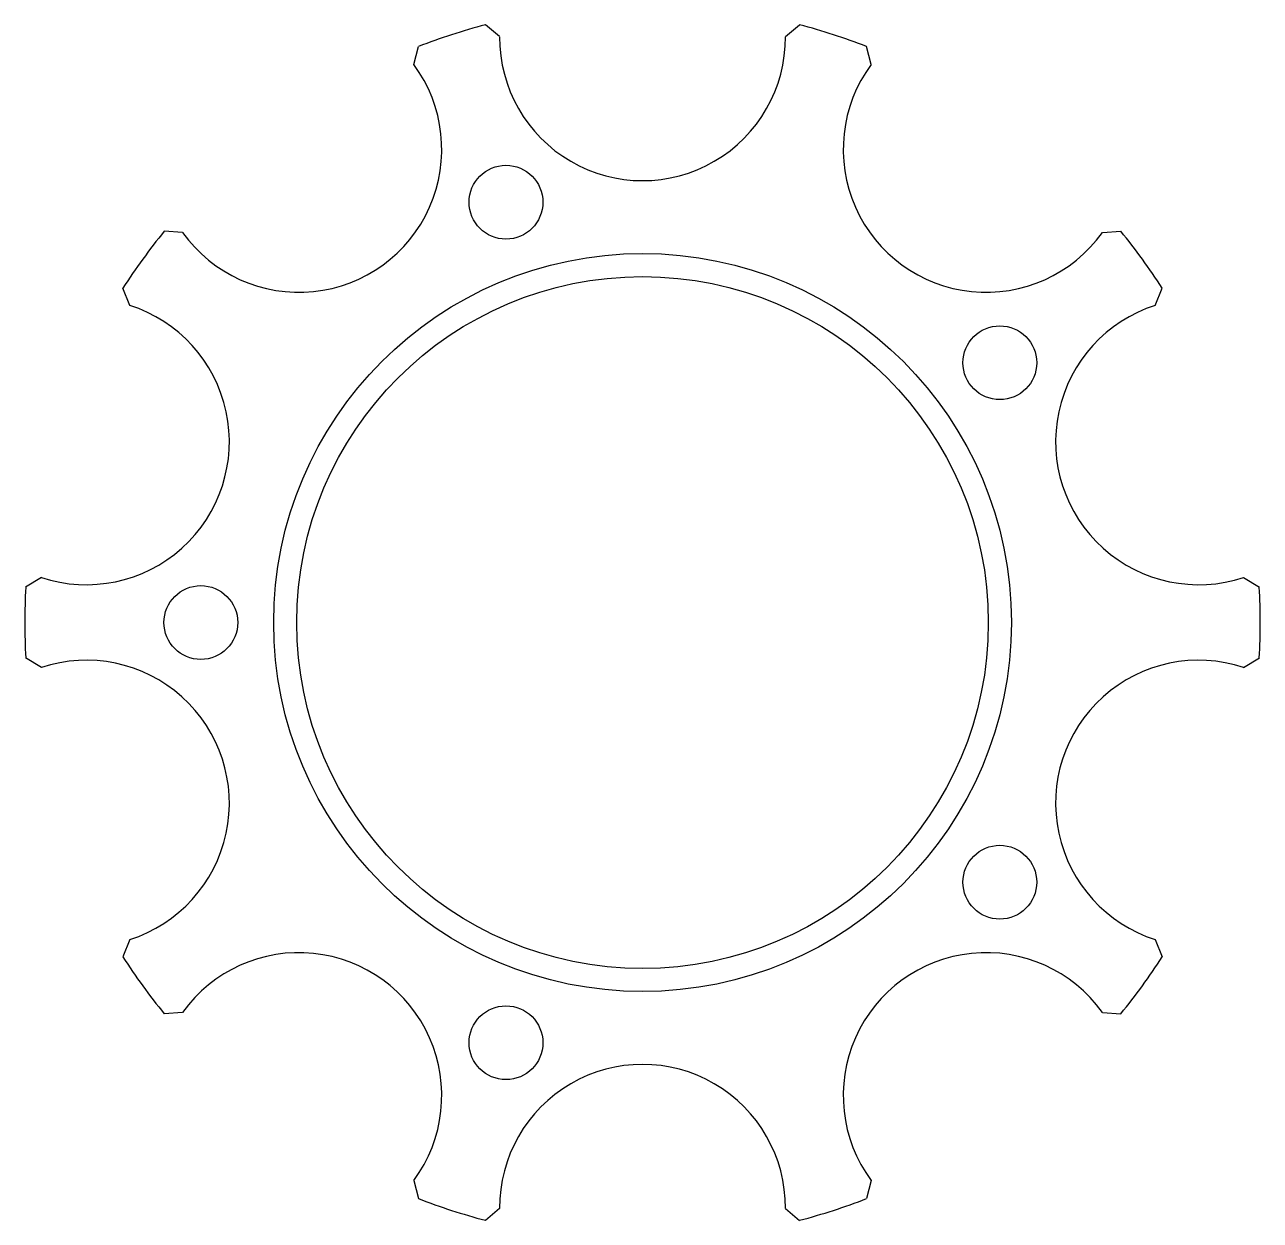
# Model space of a CAD drawing. Header units: inches. Extents: x 165 to 299, y 212 to 342.
import ezdxf

# ---------------------------------------------------------------- set-up
doc = ezdxf.new("R2010")
doc.units = ezdxf.units.IN
doc.header["$MEASUREMENT"] = 0

# ---------------------------------------------------------------- blocks, each defined once
blk = doc.blocks.new('*U2')
for p, q in [((-15.5, 7.16), (-17.04, 8.45)), ((15.5, 7.16), (17.04, 8.45))]:
    blk.add_line(p, q)
blk.add_arc((0, 7.05), 15.5, 179.6091, 0.3909)
blk = doc.blocks.new('*U3')
at = {"color": 0, "linetype": 'ByBlock', "lineweight": -2, "transparency": 16777216}
blk.add_blockref('*U2', (231.72, 333.12), dxfattribs=at)
for p, rotation in [((198.59, 322.36), 35.99999999999999), ((264.84, 322.36), 323.9999999999999), ((178.12, 294.19), 72), ((285.31, 294.19), 287.9999999999999), ((178.12, 259.36), 108), ((285.31, 259.36), 252), ((198.59, 231.19), 144), ((264.84, 231.19), 216), ((231.72, 220.42), 180)]:
    blk.add_blockref('*U2', p, dxfattribs=dict(at, rotation=rotation))
blk = doc.blocks.new('*U4')
blk.add_circle((0, 0), 4)
blk = doc.blocks.new('*U5')
at = {"color": 0, "linetype": 'ByBlock', "lineweight": -2, "transparency": 16777216}
for p, rotation in [((216.91, 322.33), 288), ((270.47, 304.93), 216), ((270.47, 248.62), 144), ((216.91, 231.22), 72)]:
    blk.add_blockref('*U4', p, dxfattribs=dict(at, rotation=rotation))
blk.add_blockref('*U4', (183.82, 276.77), dxfattribs=at)

msp = doc.modelspace()

# ---------------------------------------------------------------- linework, layer by layer
for radius in [40, 37.5]:
    msp.add_circle((231.72, 276.77), radius)
for start, end in [(104.7327, 111.2673), (68.7327, 75.2673), (140.7327, 147.2673), (32.7327, 39.2673), (176.7327, 183.2673), (356.7327, 3.2673), (212.7327, 219.2673), (320.7327, 327.2673), (248.7327, 255.2673), (284.7327, 291.2673)]:
    msp.add_arc((231.72, 276.77), 67, start, end)

# ---------------------------------------------------------------- block references
for name in ['*U3', '*U5']:
    msp.add_blockref(name, (0, 0))

doc.saveas('drawing.dxf')
